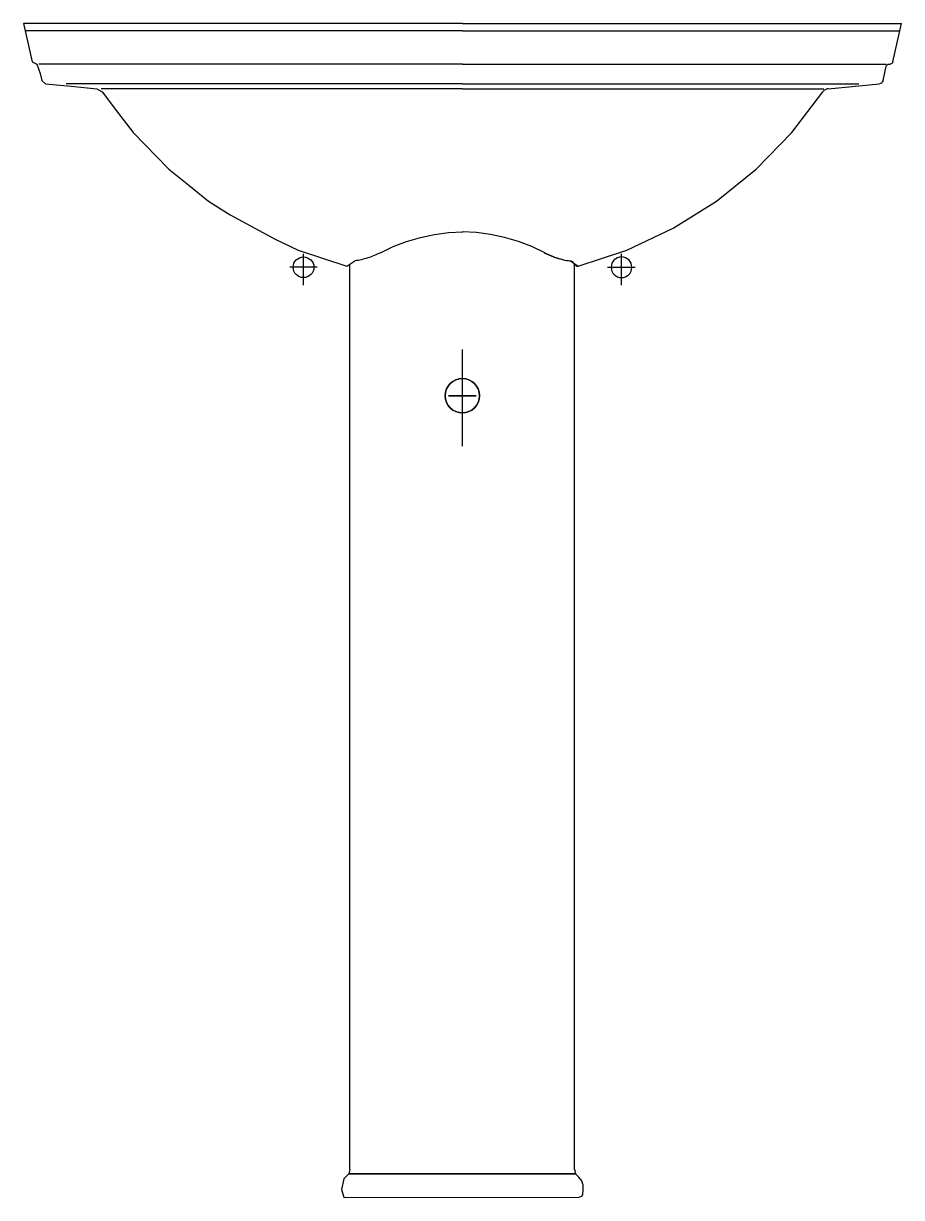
# Model space of a CAD drawing. Extents: x -538.614 to -538.012, y 344.853 to 345.657.
import ezdxf

# ---------------------------------------------------------------- set-up
doc = ezdxf.new("R2010")
doc.units = 0
doc.header["$LTSCALE"] = 0.2
doc.header["$MEASUREMENT"] = 0
doc.linetypes.add('AXES', pattern=[0.54, 0.3, -0.08, 0.08, -0.08])
doc.linetypes.add('CONTINU', pattern=[0])
doc.layers.get('0').update_dxf_attribs({"linetype": 'CONTINUOUS'})
doc.layers.add('DECA_EIXOS', color=5, linetype='AXES')

msp = doc.modelspace()

# ---------------------------------------------------------------- linework, layer by layer
at = {"linetype": 'CONTINUOUS'}
for p, q in [((-538.39226, 345.49108), (-538.38679, 345.4947)), ((-538.23413, 345.49108), (-538.23959, 345.4947)), ((-538.39014, 344.87265), (-538.39079, 344.86979)), ((-538.23632, 344.87277), (-538.2356, 344.86979)), ((-538.23625, 344.87265), (-538.2356, 344.86979))]:
    msp.add_line(p, q, dxfattribs=at)
at = {"linetype": 'CONTINU'}
for points in [[(-538.313, 345.65722), (-538.61354, 345.65722)], [(-538.313, 345.65722), (-538.01247, 345.65722)], [(-538.01832, 345.63094), (-538.01247, 345.65722)], [(-538.313, 345.65223), (-538.61243, 345.65223)], [(-538.313, 345.65223), (-538.01358, 345.65223)], [(-538.313, 345.62942), (-538.6031, 345.62942)], [(-538.313, 345.62942), (-538.0229, 345.62942)], [(-538.02506, 345.61825), (-538.02291, 345.62792)], [(-538.02103, 345.62943), (-538.02018, 345.62943)], [(-538.313, 345.616), (-538.58424, 345.616)], [(-538.313, 345.616), (-538.04177, 345.616)], [(-538.06276, 345.61252), (-538.02758, 345.616)], [(-538.313, 345.61252), (-538.56035, 345.61252)], [(-538.313, 345.61252), (-538.06566, 345.61252)], [(-538.13919, 345.53561), (-538.11193, 345.5576), (-538.08753, 345.58264), (-538.06624, 345.61045)], [(-538.23375, 345.49108), (-538.20051, 345.50212), (-538.16888, 345.51702), (-538.13919, 345.53561)], [(-538.34183, 345.51081), (-538.33224, 345.51285), (-538.32251, 345.51413), (-538.31272, 345.51464)], [(-538.28417, 345.51081), (-538.29377, 345.51285), (-538.30349, 345.51413), (-538.31329, 345.51464)], [(-538.313, 345.51462), (-538.31329, 345.51464)], [(-538.313, 345.51462), (-538.31272, 345.51464)], [(-538.36925, 345.50029), (-538.36039, 345.50451), (-538.35124, 345.50803), (-538.34183, 345.51081)], [(-538.25675, 345.50029), (-538.26561, 345.50451), (-538.27476, 345.50803), (-538.28417, 345.51081)], [(-538.39014, 344.87265), (-538.39014, 345.49249)], [(-538.23715, 345.4936), (-538.23544, 345.49161)], [(-538.23625, 344.87265), (-538.23625, 345.49249)], [(-538.39079, 344.86979), (-538.2356, 344.86979)], [(-538.39306, 344.85347), (-538.23331, 344.85361)]]:
    msp.add_lwpolyline(points, dxfattribs=at)
at = {"linetype": 'CONTINUOUS', "flags": 128}
for points in [[(-538.61354, 345.65722), (-538.60769, 345.63094), (-538.60434, 345.62932), (-538.60202, 345.62308), (-538.60095, 345.61825), (-538.59842, 345.616), (-538.58083, 345.61426), (-538.56324, 345.61252), (-538.55977, 345.61045), (-538.54912, 345.59655), (-538.53848, 345.58264), (-538.51408, 345.5576), (-538.50045, 345.5466), (-538.48682, 345.53561), (-538.47197, 345.52631), (-538.44131, 345.50957), (-538.4255, 345.50212), (-538.40888, 345.4966), (-538.39226, 345.49108)], [(-538.31319, 344.86979), (-538.39079, 344.86979), (-538.39422, 344.86615), (-538.3959, 344.85903), (-538.39414, 344.85368), (-538.39306, 344.85347), (-538.23331, 344.85361), (-538.2313, 344.85445), (-538.23069, 344.85537), (-538.23049, 344.85918), (-538.23051, 344.86191), (-538.23129, 344.86499), (-538.23342, 344.86734), (-538.2356, 344.86979), (-538.31319, 344.86979)]]:
    msp.add_lwpolyline(points, dxfattribs=at)
at = {"linetype": 'CONTINU'}
for points in [[(-538.02291, 345.62792, -0.171159), (-538.02224, 345.629)], [(-538.02224, 345.629, -0.171642), (-538.02103, 345.62943)], [(-538.01899, 345.62985, -0.169956), (-538.02018, 345.62943)], [(-538.01832, 345.63094, -0.171004), (-538.01899, 345.62985)], [(-538.02597, 345.61669, -0.157588), (-538.02758, 345.616)], [(-538.02506, 345.61825, -0.161711), (-538.02597, 345.61669)], [(-538.06474, 345.61187, 0.110303), (-538.06624, 345.61045)], [(-538.06276, 345.61252, 0.111272), (-538.06474, 345.61187)], [(-538.42184, 345.48323, -1), (-538.42184, 345.49742)], [(-538.42184, 345.49742, -1), (-538.42184, 345.48323)], [(-538.37778, 345.49672, -0.043933), (-538.38679, 345.4947)], [(-538.36925, 345.50029, -0.04393), (-538.37778, 345.49672)], [(-538.25713, 345.50029, 0.04393), (-538.24861, 345.49672)], [(-538.25675, 345.50029, 0.04393), (-538.24823, 345.49672)], [(-538.24861, 345.49672, 0.043933), (-538.23959, 345.4947)], [(-538.24823, 345.49672, 0.043933), (-538.23921, 345.4947)], [(-538.20416, 345.49742, 1), (-538.20416, 345.48323)], [(-538.20416, 345.48323, 1), (-538.20416, 345.49742)], [(-538.23715, 345.4936, 0.181032), (-538.23921, 345.4947)], [(-538.23632, 345.49142, 0.181052), (-538.23715, 345.4936)], [(-538.23544, 345.49161, 0.140701), (-538.23467, 345.4911)], [(-538.23467, 345.4911, 0.140709), (-538.23375, 345.49108)], [(-538.313, 345.41423, 1), (-538.313, 345.39057)], [(-538.313, 345.39057, -1), (-538.313, 345.41423)], [(-538.31319, 345.39057, 1), (-538.31319, 345.41423)], [(-538.31319, 345.41423, -1), (-538.31319, 345.39057)]]:
    msp.add_lwpolyline(points, format="xyb", dxfattribs=at)
at = {"layer": 'DECA_EIXOS'}
for points in [[(-538.42184, 345.47816), (-538.42184, 345.49944)], [(-538.20416, 345.47816), (-538.20416, 345.49944)], [(-538.41238, 345.49032), (-538.43131, 345.49032)], [(-538.21363, 345.49032), (-538.1947, 345.49032)], [(-538.313, 345.36795), (-538.313, 345.43404)], [(-538.32266, 345.4024), (-538.30373, 345.4024)], [(-538.30373, 345.4024), (-538.32266, 345.4024)]]:
    msp.add_lwpolyline(points, dxfattribs=at)

doc.saveas('drawing.dxf')
